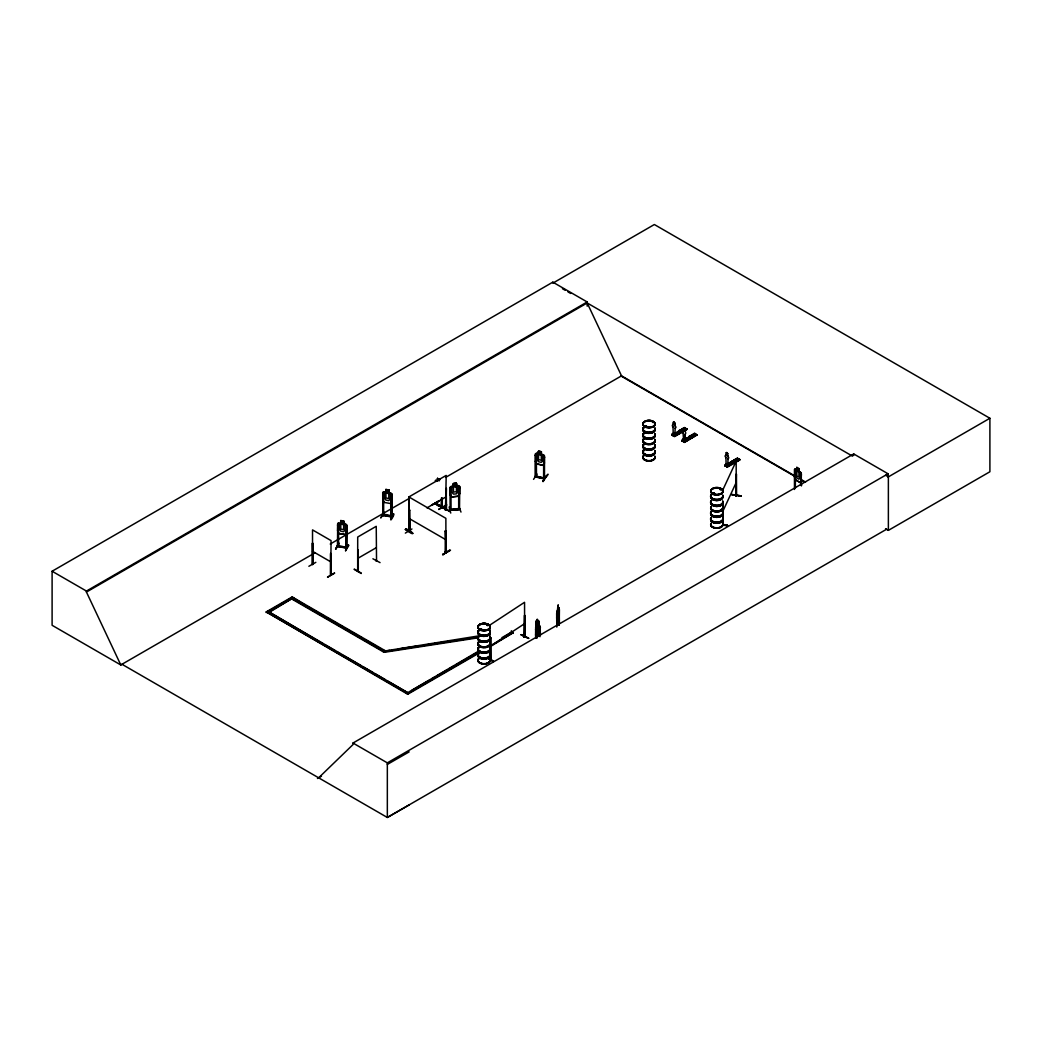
<?xml version="1.0" encoding="UTF-8"?>
<svg xmlns="http://www.w3.org/2000/svg" width="1042" height="1042" viewBox="0 0 1042 1042"><rect width="100%" height="100%" fill="white"/><g stroke="black" fill="none" stroke-linecap="round" stroke-linejoin="round"><path stroke-width="1.5" d="M674.786 422.857L674.89 425.292A2.188 1.263 60 0 1 675.203 428.288L674.786 435.035L673.484 434.332M684.828 440.831L685.245 434.084A2.188 1.263 60 0 0 684.92 431.088L684.894 428.913M684.92 440.766L685.245 434.084M727.681 465.566L728.097 458.819A2.188 1.263 60 0 0 727.785 455.823L727.681 455.888A2.188 1.263 60 0 1 728.006 458.871L728.097 458.819M556.662 618.219L556.897 615.04M735.926 495.341L736.407 495.289M735.873 495.992L736.355 496.057M727.485 525.22L722.731 524.504M557.509 619.899L557.027 624.041L557.652 620.146L558.056 621.579L557.444 623.39L557.066 617.294M557.991 617.802L558.082 615.405M673.366 422.257L673.34 424.394A2.188 1.263 60 0 0 673.028 427.025L672.924 427.077A2.188 1.263 60 0 1 673.249 424.459L673.731 421.919M673.379 434.345C674.122 432.156 670.657 434.709 672.663 435.543M674.005 433.693C673.692 434.735 673.588 432.287 673.666 435.582M683.409 428.054L683.278 430.255L683.773 427.715M684.008 439.841L683.565 440.011M726.131 454.989L726.235 454.937A2.188 1.263 60 0 0 725.909 457.555L725.818 457.607A2.188 1.263 60 0 1 726.131 454.989L726.261 452.788M726.404 464.849L726.014 464.914M557.066 619.378L558.173 609.778L558.186 625.239M446.119 552.494L445.481 530.821L445.155 552.351L445.95 552.755L445.872 518.317L408.816 496.917L408.816 531.316M435.621 503.494L435.582 502.739M442.068 507.584L441.391 507.22L441.691 497.868M445.872 552.716L445.481 530.821M445.286 551.635L445.729 551.934M446.119 552.547L445.247 552.351M354.28 569.088L361.261 573.087M354.28 569.453L361.274 573.504M556.806 625.63L557.04 611.745M558.851 619.847L558.577 621.423L558.955 619.873M308.875 566.275L315.83 562.341M557.535 610.586L557.118 625.617M481.026 628.743L480.102 628.886L480.492 629.576M481.704 629.42L480.948 628.639L481.599 629.003M487.89 624.94L487.174 625.474M487.448 625.421L488.177 625.317L487.369 624.94M487.76 625.447L487.291 625.434M644.79 426.256L645.584 425.657M645.076 426.165L645.897 425.931M645.584 426.308L646.561 425.97M645.74 425.644L645.897 426.595M652.969 422.518L652.344 421.958L653.126 422.297M681.299 431.036L680.061 431.336M689.908 436.728L691.133 437.132M713.731 493.908A6.135 3.543 0 0 0 712.467 494.468A6.122 3.53 0 0 1 713.744 493.921L712.637 493.27L714.499 493.413M713.405 492.827L712.637 493.556M714.2 493.426L713.327 493.817M714.369 493.687L713.718 492.957A6.135 3.543 0 0 0 712.467 493.478A6.135 3.543 0 0 1 715.216 487.63A6.135 3.543 0 0 1 722.731 491.967A6.135 3.543 0 0 1 712.454 493.556A6.122 3.53 0 0 1 713.744 492.931M720.256 489.011L720.413 489.766L720.478 489.011M719.918 489.362L720.79 489.232L720.165 489.61M733.828 462.088L732.839 461.359M535.64 627.571L536.187 625.421L539.613 629.368L540.003 636.714M489.662 659.755L493.413 661.553M493.674 661.357L488.737 658.831L493.739 661.383L489.974 659.156A6.109 3.53 0 0 1 483.228 663.663A6.109 3.53 0 0 1 478.747 658.414M673.445 434.084L673.484 434.032M726.534 464.237L725.922 464.745L726.613 464.654M405.312 529.544C408.49 527.057 420.173 540.056 405.338 529.466M412.645 533.23L405.651 528.945M683.708 441.378L683.357 439.099L683.552 440.102M800.464 482.641L801.298 480.492M794.46 476.65L795.163 479.672L800.517 482.759L801.376 480.557M459.6 493.491L458.532 496.135L451.16 496.982L458.623 496.279L459.704 493.504L459.717 486.497L458.584 485.611L456.409 485.898M556.91 615.093L558.59 610.781M558.186 622.608L558.564 621.358L557.066 624.288M558.199 606.131L557.053 611.81L558.825 607.538L558.278 608.919C557.887 592.598 559.111 630.775 557.822 619.13M557.587 608.098L558.304 606.144M557.587 608.971L558.043 607.89M558.877 625.252L559.085 609.466L559.411 623.272M557.34 614.415L557.34 625.109M559.202 625.304L559.411 609.518M559.072 614.962C559.919 617.711 553.979 628.782 558.812 618.101M544.484 463L543.416 465.448L536.343 463.885L535.445 461.007L536.383 463.833M390.867 503.494L391.922 501.072M392.026 501.098L390.932 503.599L383.677 502.335L382.766 499.496L383.717 502.283M490.86 658.414L489.896 658.687L490.769 658.44M490.548 658.205L490.157 659.599L490.886 659.143L490.795 637.769L489.961 638.017L490.795 637.769M524.816 636.844L524.556 615.288L524.165 637.248L524.881 635.985L524.373 636.415M726.808 452.475L726.235 453.01M726.235 464.94L726.73 464.081M722.835 502.895L722.914 524.894L723.161 502.947M735.926 495.562L736.173 474.162L736.577 495.679M722.614 490.391L736.173 461.163L736.251 496.161L736.512 474.214M722.588 523.944L723.226 523.54L723.018 524.79M722.835 524.295L727.498 525.598L722.614 525.168M405.351 533.113L411.929 528.971M438.669 501.397L431.479 505.292M722.614 511.791L736.173 482.563M725.74 464.511L726.691 464.081M449.128 507.024L450.756 513.055M445.494 510.163L446.197 475.413L409.141 496.8L409.428 531.72L409.688 510.137L408.816 509.916L409.688 510.137M441.391 507.22C444.465 505.904 438.591 508.053 435.478 503.494L435.4 502.674M538.336 636.467L538.336 632.781L536.982 631.231L536.956 636.167L537.776 634.643M538.076 634.383L539.053 632.442L538.558 631.804L537.75 633.445L536.487 629.459L537.464 633.679L536.956 636.167M338.637 522.863C335.368 523.879 344.759 522.198 345.788 524.009L346.869 525.129L346.647 548.157L346.765 525.155M338.507 525.09L337.556 525.129L338.507 525.09L338.598 546.503M340.695 523.136L340.695 520.505L343.782 521.039L343.756 523.722L345.202 524.947L345.202 529.857L343.652 531.694L340.773 531.199L339.223 528.828L339.223 523.905L340.773 523.292L340.799 520.609M337.582 530.652L337.712 523.592L337.465 546.542L346.869 548.144M343.782 521.039L343.652 523.8M345.918 526.575L346.869 526.536L345.918 526.575L345.983 548.053L346.022 526.392M338.858 543.247L336.032 549.004M338.91 543.247L335.576 549.043L338.832 543.611M337.634 546.568L337.556 545.539M346.843 532.267L345.788 534.702L338.533 533.439L337.608 530.599L338.611 533.361L345.736 534.533M346.022 547.011L338.507 546.138L346.869 547.154M345.631 550.723L348.354 544.888L345.501 550.762L348.849 545.396L348.328 544.875M383.651 493.986L382.701 494.025L383.651 493.986L383.651 515.582L382.622 514.657L382.609 515.399L392.026 517.027L392.026 494.025L388.835 492.632L388.94 489.935L385.814 489.453L385.853 492.032M388.9 492.619L388.94 489.935M390.932 492.905L383.756 491.824M391.076 495.471L392.026 495.432L391.076 495.471L391.141 516.949L391.167 495.289M380.721 517.939L383.586 512.456M381.19 517.587L384.016 512.143M383.651 515.582L382.922 515.217C382.127 512.091 404.426 519.854 383.756 514.839M382.831 515.178L392.105 516.806L391.05 516.923M390.659 519.658C393.264 511.466 396.038 512.677 391.18 519.75L390.659 519.216M390.724 519.255L393.485 513.771M537.034 474.071L533.543 479.346M445.963 509.525L446.51 509.981L446.197 488.411L445.507 510.215L446.523 509.121M538.584 631.582L539.313 630.306L538.727 620.993L538.636 623.663M459.717 486.497L459.509 509.512C458.454 511.44 446.614 509.147 451.069 509.681M449.949 510.15C463.833 509.199 457.256 508.717 459.509 508.73M458.688 509.317L458.662 487.943L459.6 488.047L458.662 487.943M535.445 453.947L535.458 477.002L535.406 453.999L536.409 453.218L538.558 453.778L538.558 451.147C545.721 453.387 535.601 448.516 538.453 453.674M536.226 455.719L535.393 455.536L536.226 455.719L536.317 477.132L535.653 475.933M541.475 454.338L542.843 455.667L542.843 460.577L541.332 462.348L538.519 461.736L537.021 459.301L537.021 454.377L538.519 453.83M536.409 453.374L543.416 454.768L544.484 455.927L544.484 478.929L544.263 478.135L536.435 476.389M543.677 457.151L544.51 457.334L543.677 457.151L543.611 478.799C544.627 476.116 544.132 480.284 543.703 477.718M542.791 481.039C552.846 469.668 545.969 474.305 543.286 481.56M542.791 481.495L546.36 475.79M357.667 570.573L357.667 571.446L357.706 537.021L376.24 526.314L376.54 560.896M375.888 560.922L376.227 560.296M710.865 523.54A6.135 3.543 0 0 0 716.805 528.007A6.135 3.543 0 0 0 722.731 523.54L722.861 523.462M479.854 629.134L480.779 628.626M481.352 628.925L481.287 629.121M689.986 436.624L690.612 437.249M690.429 436.429L691.237 437.197L690.091 436.689M734.089 461.932L733.281 461.163M713.705 493.752L714.408 493.452M405.598 529.323L412.684 533.309M478.708 658.544A6.135 3.543 0 0 0 483.228 663.832A6.135 3.543 0 0 0 489.961 659.391L489.987 659.352M524.373 637.196L524.621 635.867M523.905 637.118L524.556 636.688L523.957 636.988M450.261 494.364L451.238 496.891L450.157 494.39L450.157 487.33L453.439 486.171C451.017 482.433 458.793 481.678 456.539 485.859M451.186 486.367L450.157 487.33M312.9 564.438L312.522 542.908L312.483 564.282M451.069 510.241L450.925 488.659L450.04 488.75L450.131 510.359M450.027 509.59L458.754 508.522M459.574 508.691L450.209 509.577M318.644 777.814L352.991 744.587L352.991 743.037L853.711 453.934L888.058 473.771L888.058 476.989M673.353 422.14L674.5 422.375M409.037 531.12L409.662 530.86M446.406 510.007L445.82 510.306L446.445 488.542M535.536 629.576L536.044 629.042L537.034 630.176M535.757 638.108L536.278 620.954M645.115 425.8L645.089 426.087M644.92 426.53L646.509 426.412M680.061 430.737L680.061 431.479M479.958 629.003L480.609 628.821M481.547 629.446L480.01 629.446M734.089 461.788L732.839 461.788M794.538 469.668L795.293 469.134L794.46 469.59L794.499 489.453M435.23 480.609L435.973 480.088L437.614 481.104L437.614 478.473M524.334 637.183L524.816 615.418M521.039 634.852L528.815 638.329L521.391 634.604M523.905 636.336L524.881 635.985M490.43 659.065L489.883 659.417L490.548 659.039L490.548 637.639M489.961 646.418L524.556 623.689M453.335 483.462L453.361 486.158L451.863 487.265L451.863 492.176L453.465 494.129L456.435 493.856L458.024 491.603L458.024 486.692L456.435 485.963L456.409 483.267M672.051 435.087L674.539 436.611L687.095 429.369L684.581 427.533L683.278 428.327M685.063 428.106L672.298 435.335M686.639 429.109L673.744 436.168L675.633 434.631L675.633 435.569M682.093 440.883L695.261 434.097L682.341 441.131M696.499 434.592L684.255 442.251M693.347 434.071C700.198 437.145 689.999 434.397 694.623 433.329L696.942 434.853L684.216 442.199L685.675 440.427L684.216 441.808L682.263 440.675L683.539 439.203M696.968 434.97L684.542 442.407M696.824 434.996L694.623 433.329M737.293 458.363L739.989 459.9L727.381 467.129L724.932 465.5L726.209 463.833L726.443 466.191L726.808 464.55M725.193 465.878L738.114 458.832L724.776 465.657M724.945 465.618L737.931 458.519M727.069 466.946L727.251 465.904L727.069 466.542L725.115 465.422L726.391 463.937M739.625 459.691L737.476 458.259L724.75 465.631L737.476 458.076M358.018 549.837L358.253 571.381M372.906 558.773L380.056 562.615M437.458 478.382L439.841 479.646L437.458 478.382L437.536 481.065L436.39 481.378M431.831 505.096L438.721 501.059M431.44 505.318L438.343 501.28M435.869 504.002L436.103 502.999M441.977 506.738L435.947 503.481L442.29 506.555M438.825 509.082C448.008 505.305 450.639 501.723 438.825 509.525M442.902 507.845L450.274 511.609L443.28 507.61M410.014 530.196L408.738 530.495L409.337 530.873M409.493 531.316L409.623 530.065M446.223 509.759L445.507 510.215M446.119 531.173L445.247 530.951M445.168 551.752L445.859 552.755M442.616 554.253C453.557 549.746 452.515 547.558 442.993 554.878M442.681 554.67L449.519 550.215M330.496 553.562L330.744 575.171L330.809 553.745M330.809 574.363L330.744 574.403M334.625 573.191L327.501 577.099M334.456 572.983L327.696 577.19M314.749 552.963L120.794 664.952L52.1 625.291L52.1 571.237L552.833 282.148L587.18 301.972L587.18 306.192M52.1 571.237L86.447 591.061L587.18 301.972M409.154 804.932L387.337 817.475L121.966 664.262L120.794 664.952L86.447 592.064L587.18 302.975L852.538 456.175M330.236 544.028L409.037 498.532M445.624 477.405L621.527 375.849L794.304 475.608M426.986 507.897L446.197 496.8M357.706 558.421L376.24 547.714M479.424 652.852L407.735 694.246L266.231 611.888L292.099 596.949L384.745 650.442L385.24 652.175L478.174 637.808M266.231 612.553L290.744 598.395L383.404 651.888L389.552 650.364M268.927 611.888L292.099 598.512L268.927 612.553M675.203 428.288L675.112 428.34A2.188 1.263 60 0 0 674.786 425.344L674.89 423.365M672.038 434.032L673.314 433.303M678.772 430.88C685.623 433.967 675.437 431.219 680.048 430.151L682.367 431.675L680.048 430.151M683.5 431.023L681.181 429.682L682.458 428.757L684.776 430.281L682.458 428.757M671.856 435.074L684.581 427.715L686.587 429.083M672.611 435.53L685.18 428.301M672.22 434.879L674.174 436.012L675.633 434.631M684.92 429.161L683.852 427.793M673.731 436.142L686.313 428.939M674.031 436.337L686.899 428.874M674.187 436.429L686.938 429.174M682.966 432.873L683.057 432.821A2.188 1.263 60 0 1 683.383 430.19M695.092 433.889L682.393 441.183L682.08 439.828L683.357 439.099M688.814 436.676C695.665 439.763 685.467 437.015 690.091 435.947L692.409 437.471L690.091 435.947M691.224 435.296C698.075 438.382 687.876 435.634 692.5 434.553L694.819 436.077L692.5 434.553M682.236 441.079L695.079 433.772M684.073 442.134L696.942 434.67M290.744 598.395L290.744 597.73L383.404 651.224L479.281 635.815M727.759 453.661L726.365 452.567M727.069 465.8L728.527 465.175L728.527 466.1L726.235 464.602M739.351 459.327L726.613 466.686L739.794 459.405M739.807 459.587L726.821 466.699L739.638 459.717M479.476 650.599L406.38 693.464M501.97 637.613L511.817 631.934L513.172 632.715L490.678 646.366M412.007 690.221L428.874 680.478M431.688 678.863L434.501 677.235M437.314 675.62L447.148 669.928M449.962 668.313L454.182 665.877M456.995 664.249L479.476 651.263M795.254 469.017L796.896 470.046L796.896 467.415M266.231 611.888L407.735 693.581L479.424 652.188M490.678 645.701L513.172 632.715M794.733 470.984L795.359 471.336M798.94 468.692L798.94 471.323L800.087 472.86L800.087 477.77L798.94 479.216L796.817 477.991L795.671 475.23L795.671 470.32L796.817 469.916M801.298 485.741L801.298 473.472L799.097 471.231M800.49 472.13L801.376 473.485M800.673 485.377L800.907 474.54L801.545 485.611M801.545 474.905L800.673 474.683M795.163 479.672L800.595 482.72M317.458 778.491L321.457 776.186M352.991 743.037L387.337 762.861L888.058 473.771M885.622 475.282L888.37 476.871L989.9 418.259L989.9 471.752L888.37 530.365L885.557 528.737M886.651 529.193L387.337 817.475L387.337 762.861M387.337 764.424L409.154 751.881M544.484 478.695L535.458 476.702L536.343 476.923M713.132 493.387L714.122 493.335M481.078 629.576L481.352 629.199M490.326 659.521L490.222 638.147M391.883 517.027L391.922 494.051M337.673 545.513L338.585 545.682M338.363 545.904L337.452 546.503M536.174 476.35L535.301 476.129M539.548 629.342L540.003 632.468M536.2 636.063L535.588 634.578L537.151 637.131M537.255 621.97L537.255 619.339L537.216 622.139L536.474 622.191L537.216 630.045M535.783 621.253L540.199 626.216L540.147 635.412M535.783 628.313L536.148 631.478M539.743 633.432L540.043 627.219L540.446 635.32M540.446 627.675L539.743 627.31M536.982 638.251L536.252 630.397L536.982 630.345L537.034 627.544L538.48 629.212L539.066 636.063M538.388 629.238L536.93 627.571M538.388 631.869L539.417 632.911L535.94 629.068M539.834 634.461L539.326 632.95M535.575 636.519L535.679 627.479M680.387 430.633L679.944 431.401M680.205 430.828L681.299 431.18M680.765 431.596L681.207 430.828M330.77 574.819L331.056 540.603L312.522 529.896L312.535 564.66L312.6 543.221M713.705 493.478L713.848 493.439A6.213 3.582 0 0 0 712.402 494.09M524.621 636.636L524.556 602.289L489.961 625.018L489.896 659.469M408.985 530.352L410.066 531.016L410.014 519.098M400.766 648.632L403.983 648.137M407.188 647.642L410.392 647.147M413.596 646.652L416.8 646.157M428.015 644.425L431.219 643.93M434.423 643.435L437.627 642.94M440.831 642.432L444.035 641.937M447.239 641.442L450.444 640.947M455.25 640.205L458.454 639.71M461.658 639.215L464.862 638.72M468.066 638.225L471.271 637.73M474.475 637.235L477.679 636.74M385.24 651.51L478.174 637.131M521.091 634.734L528.515 638.459M442.993 507.728L449.936 511.388M453.465 483.605L456.435 483.332M451.238 486.445L458.558 485.754M458.884 506.542L460.994 512.078M713.549 492.866L714.226 493.022M559.072 607.903L559.085 623.233M556.662 613.308L556.793 627.089M731.64 494.69L741.149 496.122M722.588 524.855L727.498 525.598L722.627 525.103M385.918 489.558L388.809 490.066M385.957 492.137L383.717 491.72L382.727 492.488L382.792 515.464M337.764 545.539L338.507 545.708M337.647 546.334L346.973 547.949M543.416 454.768L541.371 454.403L541.475 451.694M536.448 463.755L543.377 465.279M535.406 476.949L544.38 478.916M536.33 476.116L543.455 477.926M726.209 463.833L725.961 464.68M439.307 479.958L437.927 479.177L439.307 480.831M435.243 503.638L442.16 507.584L442.329 498.232M989.9 418.259L654.35 224.525L552.833 283.15L552.833 282.148M562.446 288.699L565.194 290.288M567.942 291.864L570.69 293.453M795.215 469.174L800.464 472.195M801.337 479.672L805.544 482.094M620.954 375.967L794.069 475.92M801.116 479.984L803.929 481.612M683.305 428.275L685.623 429.799L683.305 428.457M681.181 429.499L683.5 430.841M728.527 465.175L728.345 465.813L725.74 464.211L725.74 465.774M682.888 439.477L685.493 441.066M408.816 518.317L445.872 539.717M511.817 632.598L511.322 630.866L513.172 633.38M312.522 551.296L331.056 562.003M304.733 604.92L292.099 596.949M307.533 606.535L324.388 616.265M327.188 617.88L337.022 623.559M339.822 625.174L342.636 626.802M345.449 628.417L349.656 630.853M352.457 632.468L362.29 638.147M365.104 639.762L374.925 645.441M377.738 647.056L385.24 652.175M322.238 643.331L267.586 611.107L407.735 692.683L388.119 681.364M325.039 644.946L334.86 650.612M337.66 652.227L340.46 653.855M343.261 655.47L360.076 665.174M362.89 666.802L372.697 672.455M375.498 674.083L385.306 679.749M726.912 452.619L727.577 453.452M674.018 422.088L674.786 423.417M388.809 492.697L390.346 493.843L390.346 498.753L388.809 500.59L385.918 500.095L384.381 497.711L384.381 492.801L385.918 492.189L385.957 489.506M330.431 575.002L330.731 553.419M358.292 571.355L358.253 549.981M673.236 434.162L673.028 427.025M543.338 454.898L544.341 455.992L544.341 463.013M536.122 636.024L537.203 637.105L536.461 630.475L537.229 628.43L539.313 633.679M537.164 619.365L538.727 620.993M683.565 439.893L685.675 441.365L685.493 440.323M673.627 433.967L672.845 433.68L672.845 435.243L672.963 433.615M726.144 464.771L725.909 457.555M409.78 531.55L409.389 509.942M694.753 433.811L681.885 440.87L684.581 442.407M683.565 439.828L683.057 432.821M587.18 302.975L621.527 375.849M383.743 514.579L383.756 515.399M450.925 488.659L450.04 488.75M794.616 476.637L795.293 479.567M558.694 610.794L558.929 612.865M557.053 622.256L556.793 620.316L557.027 622.387M888.37 476.871L888.37 530.365M853.711 453.934L853.711 455.497M800.907 474.54L800.907 485.246M799.019 471.284L799.097 468.6L796.739 467.324L796.817 470.098M795.359 477.457L795.359 488.151M795.124 471.479L795.124 488.294M794.733 477.093L794.733 487.786M727.785 453.895L727.681 455.888M725.844 464.146L725.844 465.709M722.705 523.566L722.757 524.347M682.992 439.411L682.888 441.04M675.45 434.527L675.45 435.269M558.03 624.197L558.03 625.07M537.034 627.544L537.073 630.319M536.343 455.523L536.435 476.949M536.161 629.394L536.07 622.738L536.07 638.017M442.082 498.376L441.938 507.545M441.456 498.011L441.456 507.259M435.621 502.713L435.725 504.002M409.05 509.772L409.063 531.251M407.735 693.581L407.735 694.246M384.745 650.442L384.745 651.107M383.404 651.224L383.404 651.888M382.87 492.488L382.87 499.496M86.447 591.061L86.447 592.064M654.988 434.449A6.213 3.582 0 0 1 648.176 438.929A6.213 3.582 0 0 1 643.604 433.576M643.682 433.954A6.122 3.53 0 0 0 648.189 439.216A6.135 3.543 0 0 0 654.91 434.801A6.122 3.53 0 0 1 648.189 439.216A6.135 3.543 0 0 1 643.682 433.941M654.884 439.398A6.109 3.53 0 0 1 648.189 443.814A6.109 3.53 0 0 1 643.695 438.552M654.923 439.555A6.135 3.543 0 0 1 648.189 443.983A6.135 3.543 0 0 1 643.669 438.695M643.682 438.903A6.122 3.53 0 0 0 648.189 444.179A6.135 3.543 0 0 0 654.91 439.763A6.122 3.53 0 0 1 648.189 444.179A6.135 3.543 0 0 1 643.682 438.903M654.988 428.536A6.213 3.582 0 0 1 648.176 433.029A6.213 3.582 0 0 1 643.604 427.676M643.682 432.964A6.122 3.53 0 0 0 648.189 438.226A6.135 3.543 0 0 0 654.91 433.811A6.122 3.53 0 0 1 648.189 438.226A6.135 3.543 0 0 1 643.682 432.951M643.682 428.041A6.122 3.53 0 0 0 648.189 433.316A6.135 3.543 0 0 0 654.91 428.9A6.122 3.53 0 0 1 648.189 433.316A6.135 3.543 0 0 1 643.682 428.041M654.988 434.136A6.213 3.582 0 0 1 648.176 438.63A6.213 3.582 0 0 1 643.604 433.277M654.988 428.236A6.213 3.582 0 0 1 648.176 432.73A6.213 3.582 0 0 1 643.604 427.376M643.682 427.051A6.122 3.53 0 0 0 648.189 432.326A6.135 3.543 0 0 0 654.91 427.91A6.122 3.53 0 0 1 648.189 432.326A6.135 3.543 0 0 1 643.682 427.051M654.988 451.277A6.213 3.582 0 0 1 648.176 455.758A6.213 3.582 0 0 1 643.604 450.404M643.682 450.782A6.122 3.53 0 0 0 648.189 456.044A6.135 3.543 0 0 0 654.91 451.629A6.122 3.53 0 0 1 648.189 456.044A6.135 3.543 0 0 1 643.682 450.769M654.884 456.227A6.109 3.53 0 0 1 648.189 460.642A6.109 3.53 0 0 1 643.695 455.38M654.884 440.284A6.109 3.53 0 0 1 648.189 444.687A6.109 3.53 0 0 1 643.695 439.437M654.923 456.383A6.135 3.543 0 0 1 648.189 460.811A6.135 3.543 0 0 1 643.669 455.523M643.682 455.732A6.122 3.53 0 0 0 648.189 461.007A6.135 3.543 0 0 0 654.91 456.591A6.122 3.53 0 0 1 648.189 461.007A6.135 3.543 0 0 1 643.682 455.732M654.923 439.985A6.135 3.543 0 0 1 648.189 444.413A6.135 3.543 0 0 1 643.669 439.125M654.988 445.364A6.213 3.582 0 0 1 648.176 449.857A6.213 3.582 0 0 1 643.604 444.504M643.682 449.792A6.122 3.53 0 0 0 648.189 455.054A6.135 3.543 0 0 0 654.91 450.639A6.122 3.53 0 0 1 648.189 455.054A6.135 3.543 0 0 1 643.682 449.779M643.682 444.869A6.122 3.53 0 0 0 648.189 450.144A6.135 3.543 0 0 0 654.91 445.729A6.122 3.53 0 0 1 648.189 450.144A6.135 3.543 0 0 1 643.682 444.869M654.988 450.965A6.213 3.582 0 0 1 648.176 455.458A6.213 3.582 0 0 1 643.604 450.105M654.988 445.064A6.213 3.582 0 0 1 648.176 449.558A6.213 3.582 0 0 1 643.604 444.205M643.682 443.879A6.122 3.53 0 0 0 648.189 449.154A6.135 3.543 0 0 0 654.91 444.739A6.122 3.53 0 0 1 648.189 449.154A6.135 3.543 0 0 1 643.682 443.879M490.027 637.47A6.213 3.582 0 0 1 483.214 641.963A6.213 3.582 0 0 1 478.643 636.61M489.909 642.445A6.096 3.517 0 0 1 483.228 646.835A6.096 3.517 0 0 1 478.747 641.598M489.961 642.575A6.135 3.543 0 0 1 483.228 647.004A6.135 3.543 0 0 1 478.708 641.716M490.027 631.569A6.213 3.582 0 0 1 483.214 636.05A6.213 3.582 0 0 1 478.643 630.697M490.027 637.17A6.213 3.582 0 0 1 483.214 641.651A6.213 3.582 0 0 1 478.643 636.297M490.027 631.27A6.213 3.582 0 0 1 483.214 635.75A6.213 3.582 0 0 1 478.643 630.397M489.414 653.438A6.213 3.582 0 0 1 484.022 658.818A6.213 3.582 0 0 1 478.643 653.438M489.935 643.318A6.122 3.53 0 0 1 483.228 647.733A6.122 3.53 0 0 1 478.734 642.458M489.323 658.739A6.122 3.53 0 0 1 484.022 664.041A6.135 3.543 0 0 1 478.721 658.765A6.122 3.53 0 0 0 484.022 664.041A6.135 3.543 0 0 0 489.336 658.765M489.961 643.018A6.135 3.543 0 0 1 483.228 647.447A6.135 3.543 0 0 1 478.708 642.159M490.027 648.398A6.213 3.582 0 0 1 483.214 652.878A6.213 3.582 0 0 1 478.643 647.525M490.027 653.998A6.213 3.582 0 0 1 483.214 658.479A6.213 3.582 0 0 1 478.643 653.126M490.027 648.098A6.213 3.582 0 0 1 483.214 652.579A6.213 3.582 0 0 1 478.643 647.225M722.809 501.606A6.213 3.582 0 0 1 715.984 506.099A6.213 3.582 0 0 1 711.412 500.746M722.679 506.581A6.096 3.517 0 0 1 716.805 511.01A6.096 3.517 0 0 1 710.918 506.581M712.454 493.739A6.135 3.543 0 0 0 722.731 492.15A6.135 3.543 0 0 0 715.216 487.812A6.135 3.543 0 0 0 712.454 493.739A6.213 3.582 0 0 1 713.692 493.218M722.809 495.705A6.213 3.582 0 0 1 715.984 500.186A6.213 3.582 0 0 1 711.412 494.833M722.809 501.306A6.213 3.582 0 0 1 715.984 505.787A6.213 3.582 0 0 1 711.412 500.434M722.809 495.406A6.213 3.582 0 0 1 715.984 499.886A6.213 3.582 0 0 1 711.412 494.533M722.809 518.434A6.213 3.582 0 0 1 715.984 522.928A6.213 3.582 0 0 1 711.412 517.574M722.679 523.41A6.096 3.517 0 0 1 716.805 527.838A6.096 3.517 0 0 1 710.918 523.41M722.809 512.534A6.213 3.582 0 0 1 715.984 517.014A6.213 3.582 0 0 1 711.412 511.661M722.809 518.135A6.213 3.582 0 0 1 715.984 522.615A6.213 3.582 0 0 1 711.412 517.262M722.809 512.234A6.213 3.582 0 0 1 715.984 516.715A6.213 3.582 0 0 1 711.412 511.362M558.16 614.676L557.444 616.369L558.173 614.702M558.16 616.786L557.444 618.479L558.173 616.799M731.744 494.481L741.253 495.914L731.744 494.481M455.901 483.814L453.986 483.996L453.986 484.869L455.901 484.686L455.901 483.814M456.435 486.835L453.465 487.109L453.465 492.032L456.435 491.746L456.435 486.835M388.288 490.404L386.439 490.092L386.439 490.964L388.288 491.29L388.288 490.404M388.809 493.569L385.918 493.074L385.918 497.985L388.809 498.48L388.809 493.569M343.131 521.508L341.281 521.195L341.281 522.068L343.131 522.394L343.131 521.508M343.652 524.673L340.773 524.178L340.773 529.089L343.652 529.583L343.652 524.673M540.824 452.15L539.027 451.759L539.027 452.632L540.824 453.023L540.824 452.15M541.332 455.328L538.519 454.716L538.519 459.626L541.332 460.251L541.332 455.328M798.563 468.913L797.195 468.118L798.563 469.786L798.563 468.913M798.94 472.195L796.817 470.971L796.817 475.881L798.94 477.119L798.94 472.195M738.518 460.147L736.199 458.806L738.518 460.147M737.671 460.642L735.352 459.301L737.671 460.642M736.394 461.372L734.076 460.03L736.394 461.372M735.261 462.023L732.943 460.681L735.261 462.023M733.985 462.765L731.666 461.424L733.985 462.765M538.336 621.214L537.451 620.224L538.336 622.1L538.336 621.214M538.584 624.562L537.216 623.025L537.216 627.935L538.584 629.485L538.584 624.562M645.936 426.933A6.109 3.53 0 0 0 655.092 423.873A6.109 3.53 0 0 0 645.936 420.825A6.109 3.53 0 0 0 645.936 426.933M645.936 427.415A6.109 3.53 0 0 0 655.092 424.368A6.109 3.53 0 0 0 645.936 421.32A6.109 3.53 0 0 0 645.936 427.415M644.646 426.582A6.135 3.543 0 0 0 654.923 424.993A6.135 3.543 0 0 0 647.395 420.642A6.135 3.543 0 0 0 644.646 426.582M644.646 426.399A6.135 3.543 0 0 0 654.91 424.81A6.135 3.543 0 0 0 647.395 420.473A6.135 3.543 0 0 0 644.646 426.399M480.974 629.954A6.122 3.53 0 0 0 490.144 626.893A6.122 3.53 0 0 0 480.974 623.832A6.122 3.53 0 0 0 480.974 629.954M479.711 629.394A6.109 3.53 0 0 0 489.922 627.818A6.135 3.543 0 0 0 482.446 623.468A6.135 3.543 0 0 0 479.698 629.394A6.135 3.543 0 0 0 489.948 627.805A6.109 3.53 0 0 0 482.446 623.494A6.109 3.53 0 0 0 479.711 629.394M483.228 642.25A6.122 3.53 0 0 0 489.935 637.834A6.135 3.543 0 0 1 483.228 642.25A6.135 3.543 0 0 1 478.721 636.975A6.122 3.53 0 0 0 483.228 642.25M480.987 630.449A6.096 3.517 0 0 0 490.118 627.401A6.096 3.517 0 0 0 480.987 624.353A6.096 3.517 0 0 0 480.987 630.449M483.228 647.199A6.122 3.53 0 0 0 489.935 642.784A6.135 3.543 0 0 1 483.228 647.212A6.135 3.543 0 0 1 478.721 641.937A6.122 3.53 0 0 0 483.228 647.199M479.685 629.602A6.135 3.543 0 0 0 489.961 628.013A6.135 3.543 0 0 0 482.433 623.676A6.135 3.543 0 0 0 479.685 629.602M483.228 641.26A6.122 3.53 0 0 0 489.935 636.844A6.135 3.543 0 0 1 483.228 641.26A6.135 3.543 0 0 1 478.721 635.985A6.122 3.53 0 0 0 483.228 641.26M483.228 636.336A6.122 3.53 0 0 0 489.935 631.921A6.135 3.543 0 0 1 483.228 636.349A6.135 3.543 0 0 1 478.721 631.074A6.122 3.53 0 0 0 483.228 636.336M483.228 635.346A6.122 3.53 0 0 0 489.935 630.931A6.135 3.543 0 0 1 483.228 635.36A6.135 3.543 0 0 1 478.721 630.084A6.122 3.53 0 0 0 483.228 635.346M483.228 659.078A6.122 3.53 0 0 0 489.935 654.663A6.135 3.543 0 0 1 483.228 659.078A6.135 3.543 0 0 1 478.721 653.803A6.122 3.53 0 0 0 483.228 659.078M483.228 658.088A6.122 3.53 0 0 0 489.935 653.673A6.135 3.543 0 0 1 483.228 658.088A6.135 3.543 0 0 1 478.721 652.813A6.122 3.53 0 0 0 483.228 658.088M483.228 653.165A6.122 3.53 0 0 0 489.935 648.749A6.135 3.543 0 0 1 483.228 653.178A6.135 3.543 0 0 1 478.721 647.903A6.122 3.53 0 0 0 483.228 653.165M483.228 652.175A6.122 3.53 0 0 0 489.935 647.759A6.135 3.543 0 0 1 483.228 652.188A6.135 3.543 0 0 1 478.721 646.913A6.122 3.53 0 0 0 483.228 652.175M713.744 494.09A6.122 3.53 0 0 0 722.914 491.029A6.122 3.53 0 0 0 713.744 487.969A6.122 3.53 0 0 0 713.744 494.09M713.744 494.598A6.122 3.53 0 0 0 722.914 491.537A6.122 3.53 0 0 0 713.744 488.477A6.122 3.53 0 0 0 713.744 494.598M716.805 500.512A6.122 3.53 0 0 0 722.705 496.057A6.135 3.543 0 0 1 716.805 500.512A6.135 3.543 0 0 1 710.878 496.057A6.122 3.53 0 0 0 716.805 500.512M716.805 499.522A6.122 3.53 0 0 0 722.705 495.067A6.135 3.543 0 0 1 716.805 499.522A6.135 3.543 0 0 1 710.878 495.067A6.122 3.53 0 0 0 716.805 499.522M716.805 506.412A6.122 3.53 0 0 0 722.705 501.97A6.135 3.543 0 0 1 716.805 506.425A6.135 3.543 0 0 1 710.878 501.957A6.122 3.53 0 0 0 716.805 506.412M716.805 505.422A6.122 3.53 0 0 0 722.705 500.981A6.135 3.543 0 0 1 716.805 505.435A6.135 3.543 0 0 1 710.878 500.968A6.122 3.53 0 0 0 716.805 505.422M716.805 511.375A6.135 3.543 0 0 0 722.731 506.907A6.122 3.53 0 0 1 716.805 511.348A6.135 3.543 0 0 1 710.878 506.972A6.109 3.53 0 0 0 716.805 511.388A6.135 3.543 0 0 0 722.718 506.972A6.109 3.53 0 0 1 716.805 511.388A6.135 3.543 0 0 1 710.865 506.907A6.122 3.53 0 0 0 716.805 511.348M716.805 511.896A6.122 3.53 0 0 0 722.705 507.454A6.109 3.53 0 0 1 716.805 511.882A6.122 3.53 0 0 1 710.891 507.454A6.109 3.53 0 0 0 716.805 511.882M716.805 517.34A6.122 3.53 0 0 0 722.705 512.885A6.135 3.543 0 0 1 716.805 517.34A6.135 3.543 0 0 1 710.878 512.885A6.122 3.53 0 0 0 716.805 517.34M716.805 516.35A6.135 3.543 0 0 0 722.718 511.896A6.122 3.53 0 0 1 716.805 516.35A6.135 3.543 0 0 1 710.878 511.896A6.122 3.53 0 0 0 716.805 516.35M716.805 523.24A6.122 3.53 0 0 0 722.705 518.799A6.135 3.543 0 0 1 716.805 523.253A6.135 3.543 0 0 1 710.878 518.786A6.122 3.53 0 0 0 716.805 523.24M716.805 522.25A6.122 3.53 0 0 0 722.705 517.809A6.135 3.543 0 0 1 716.805 522.263A6.135 3.543 0 0 1 710.878 517.796A6.122 3.53 0 0 0 716.805 522.25M716.805 528.203A6.135 3.543 0 0 0 722.731 523.735A6.122 3.53 0 0 1 716.805 528.203A6.135 3.543 0 0 1 710.865 523.735A6.122 3.53 0 0 0 716.805 528.203"/></g></svg>
